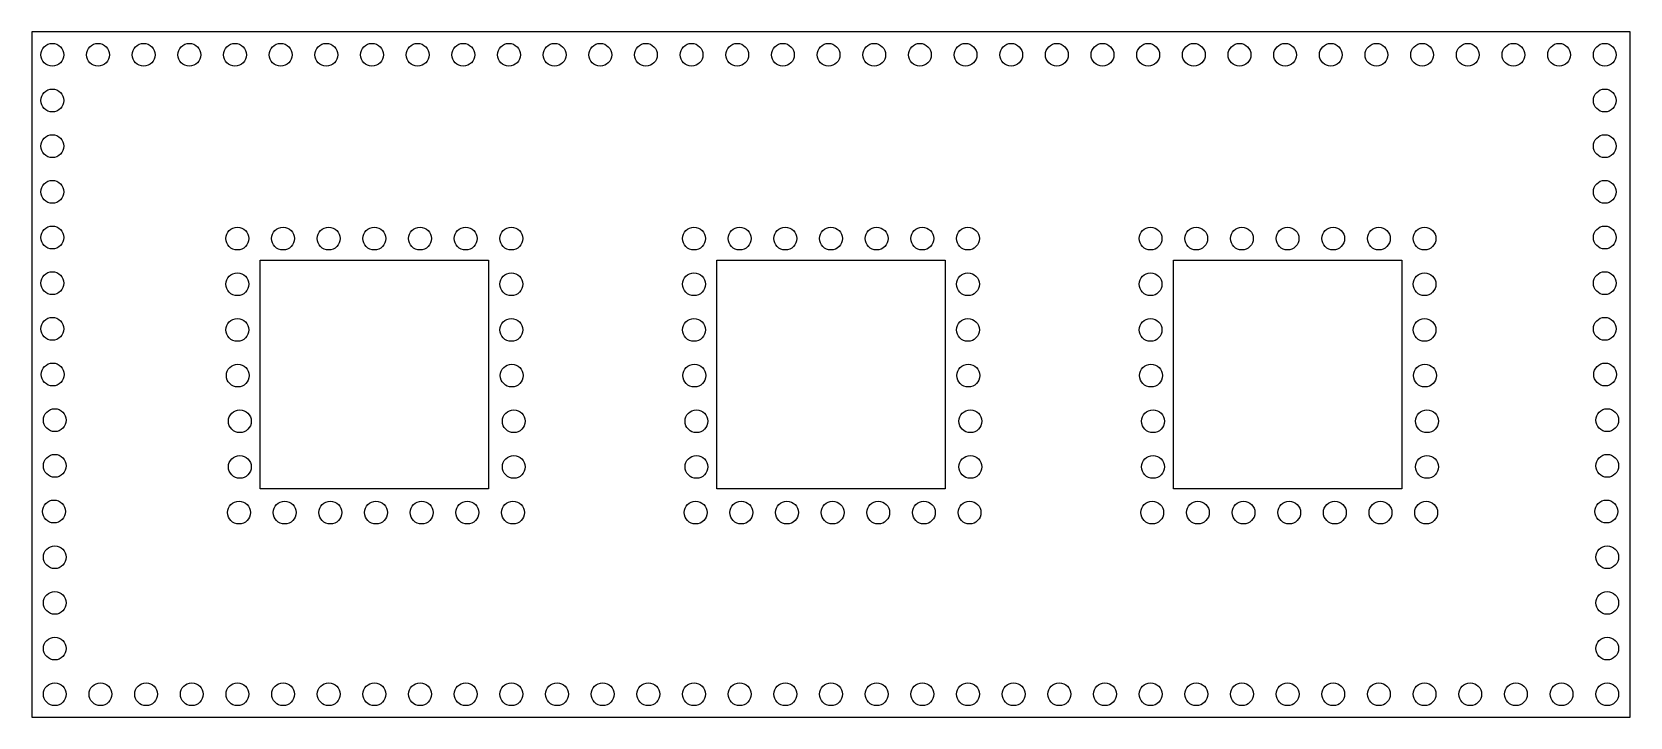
# Model space of a CAD drawing. Header units: millimetres. Extents: x 722 to 1422, y -107 to 193.
import ezdxf

# ---------------------------------------------------------------- set-up
doc = ezdxf.new("R2010")
doc.units = ezdxf.units.MM
for name, color, linetype in [('bars_1', 5, 'Continuous'), ('bars_2', 6, 'Continuous'), ('lines', 4, 'Continuous')]:
    doc.layers.add(name, color=color, linetype=linetype)

msp = doc.modelspace()

# ---------------------------------------------------------------- linework, layer by layer
at = {"layer": 'bars_1'}
for centre in [(812.16, 102.78), (832.16, 102.78), (852.16, 102.78), (872.16, 102.78), (892.16, 102.78), (912.16, 102.78), (932.16, 102.78), (1012.16, 102.78), (1032.16, 102.78), (1052.16, 102.78), (1072.16, 102.78), (1092.16, 102.78), (1112.16, 102.78), (1132.16, 102.78), (1212.16, 102.78), (1232.16, 102.78), (1252.16, 102.78), (1272.16, 102.78), (1292.16, 102.78), (1312.16, 102.78), (1332.16, 102.78), (812.16, 82.78), (932.16, 82.78), (1012.16, 82.78), (1132.16, 82.78), (1212.16, 82.78), (1332.16, 82.78), (812.16, 62.78), (932.16, 62.78), (1012.16, 62.78), (1132.16, 62.78), (1212.16, 62.78), (1332.16, 62.78), (812.34, 42.78), (932.34, 42.78), (1012.34, 42.78), (1132.34, 42.78), (1212.34, 42.78), (1332.34, 42.78), (813.24, 22.78), (933.24, 22.78), (1013.24, 22.78), (1133.24, 22.78), (1213.24, 22.78), (1333.24, 22.78), (813.24, 2.79), (933.24, 2.79), (1013.24, 2.79), (1133.24, 2.79), (1213.24, 2.79), (1333.24, 2.79), (812.88, -17.22), (832.88, -17.22), (852.88, -17.22), (872.88, -17.22), (892.88, -17.22), (912.88, -17.22), (932.88, -17.22), (1012.88, -17.22), (1032.88, -17.22), (1052.88, -17.22), (1072.88, -17.22), (1092.88, -17.22), (1112.88, -17.22), (1132.88, -17.22), (1212.88, -17.22), (1232.88, -17.22), (1252.88, -17.22), (1272.88, -17.22), (1292.88, -17.22), (1312.88, -17.22), (1332.88, -17.22)]:
    msp.add_circle(centre, 5, dxfattribs=at)
at = {"layer": 'bars_2'}
msp.add_line((722.18, -106.76), (792.18, -106.76), dxfattribs=at)
for centre in [(731.11, 183.24), (751.11, 183.24), (771.11, 183.24), (791.11, 183.24), (811.11, 183.24), (831.11, 183.24), (851.11, 183.24), (871.11, 183.24), (891.11, 183.24), (911.11, 183.24), (931.11, 183.24), (951.11, 183.24), (971.11, 183.24), (991.11, 183.24), (1011.11, 183.24), (1031.11, 183.24), (1051.11, 183.24), (1071.11, 183.24), (1091.11, 183.24), (1111.11, 183.24), (1131.11, 183.24), (1151.11, 183.24), (1171.11, 183.24), (1191.11, 183.24), (1211.11, 183.24), (1231.11, 183.24), (1251.11, 183.24), (1271.11, 183.24), (1291.11, 183.24), (1311.11, 183.24), (1331.11, 183.24), (1351.11, 183.24), (1371.11, 183.24), (1391.11, 183.24), (1411.11, 183.24), (731.11, 163.24), (1411.11, 163.24), (731.11, 143.24), (1411.11, 143.24), (731.11, 123.24), (1411.11, 123.24), (731.11, 103.24), (1411.11, 103.24), (731.11, 83.24), (1411.11, 83.24), (731.11, 63.24), (1411.11, 63.24), (731.28, 43.24), (1411.28, 43.24), (732.18, 23.24), (1412.18, 23.24), (732.18, 3.24), (1412.18, 3.24), (731.82, -16.76), (1411.82, -16.76), (732.18, -36.76), (1412.18, -36.76), (732.18, -56.76), (1412.18, -56.76), (732.18, -76.76), (1412.18, -76.76), (732.18, -96.76), (752.18, -96.76), (772.18, -96.76), (792.18, -96.76), (812.18, -96.76), (832.18, -96.76), (852.18, -96.76), (872.18, -96.76), (892.18, -96.76), (912.18, -96.76), (932.18, -96.76), (952.18, -96.76), (972.18, -96.76), (992.18, -96.76), (1012.18, -96.76), (1032.18, -96.76), (1052.18, -96.76), (1072.18, -96.76), (1092.18, -96.76), (1112.18, -96.76), (1132.18, -96.76), (1152.18, -96.76), (1172.18, -96.76), (1192.18, -96.76), (1212.18, -96.76), (1232.18, -96.76), (1252.18, -96.76), (1272.18, -96.76), (1292.18, -96.76), (1312.18, -96.76), (1332.18, -96.76), (1352.18, -96.76), (1372.18, -96.76), (1392.18, -96.76), (1412.18, -96.76)]:
    msp.add_circle(centre, 5, dxfattribs=at)
at = {"layer": 'lines'}
for p, q in [((1422.18, 193.24), (722.18, 193.24)), ((722.18, 193.24), (722.18, -106.76)), ((1422.18, -106.76), (1422.18, 193.24)), ((822.18, 93.24), (922.18, 93.24)), ((822.18, -6.76), (822.18, 93.24)), ((922.18, 93.24), (922.18, -6.76)), ((1022.18, 93.24), (1122.18, 93.24)), ((1022.18, -6.76), (1022.18, 93.24)), ((1122.18, 93.24), (1122.18, -6.76)), ((1222.18, 93.24), (1322.18, 93.24)), ((1222.18, -6.76), (1222.18, 93.24)), ((1322.18, 93.24), (1322.18, -6.76)), ((922.18, -6.76), (822.18, -6.76)), ((1122.18, -6.76), (1022.18, -6.76)), ((1322.18, -6.76), (1222.18, -6.76)), ((722.18, -106.76), (1422.18, -106.76))]:
    msp.add_line(p, q, dxfattribs=at)

doc.saveas('drawing.dxf')
